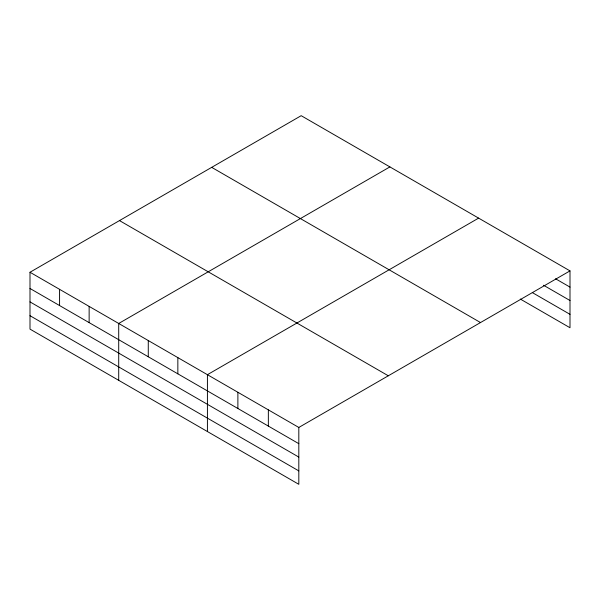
<?xml version="1.0" encoding="UTF-8"?>
<svg xmlns="http://www.w3.org/2000/svg" width="600" height="600" viewBox="0 0 600 600"><rect width="100%" height="100%" fill="white"/><g stroke="black" fill="none" stroke-linecap="round" stroke-linejoin="round"><path stroke-width="0.9" d="M30 272.257L298.815 427.455L298.815 484.312L30 329.115L30 272.257L301.185 115.688L570 270.885L570 327.743L520.29 299.048M389.895 166.905L118.71 323.475L118.71 380.332M478.605 218.123L207.42 374.685L207.42 431.543M298.815 427.455L570 270.885M555.57 278.775L570 287.108M543.54 285.248L570 300.517M532.32 292.582L570 314.332M211.695 167.355L480.51 322.553M119.49 220.59L388.305 375.788M30 288.48L298.815 443.678M30 301.89L298.815 457.088M30 315.705L298.815 470.903M268.35 409.868L268.35 426.09M237.885 392.28L237.885 408.502M177.847 357.615L177.847 373.837M148.275 340.545L148.275 356.767M89.137 306.397L89.137 322.627M59.573 289.327L59.573 305.55"/></g></svg>
